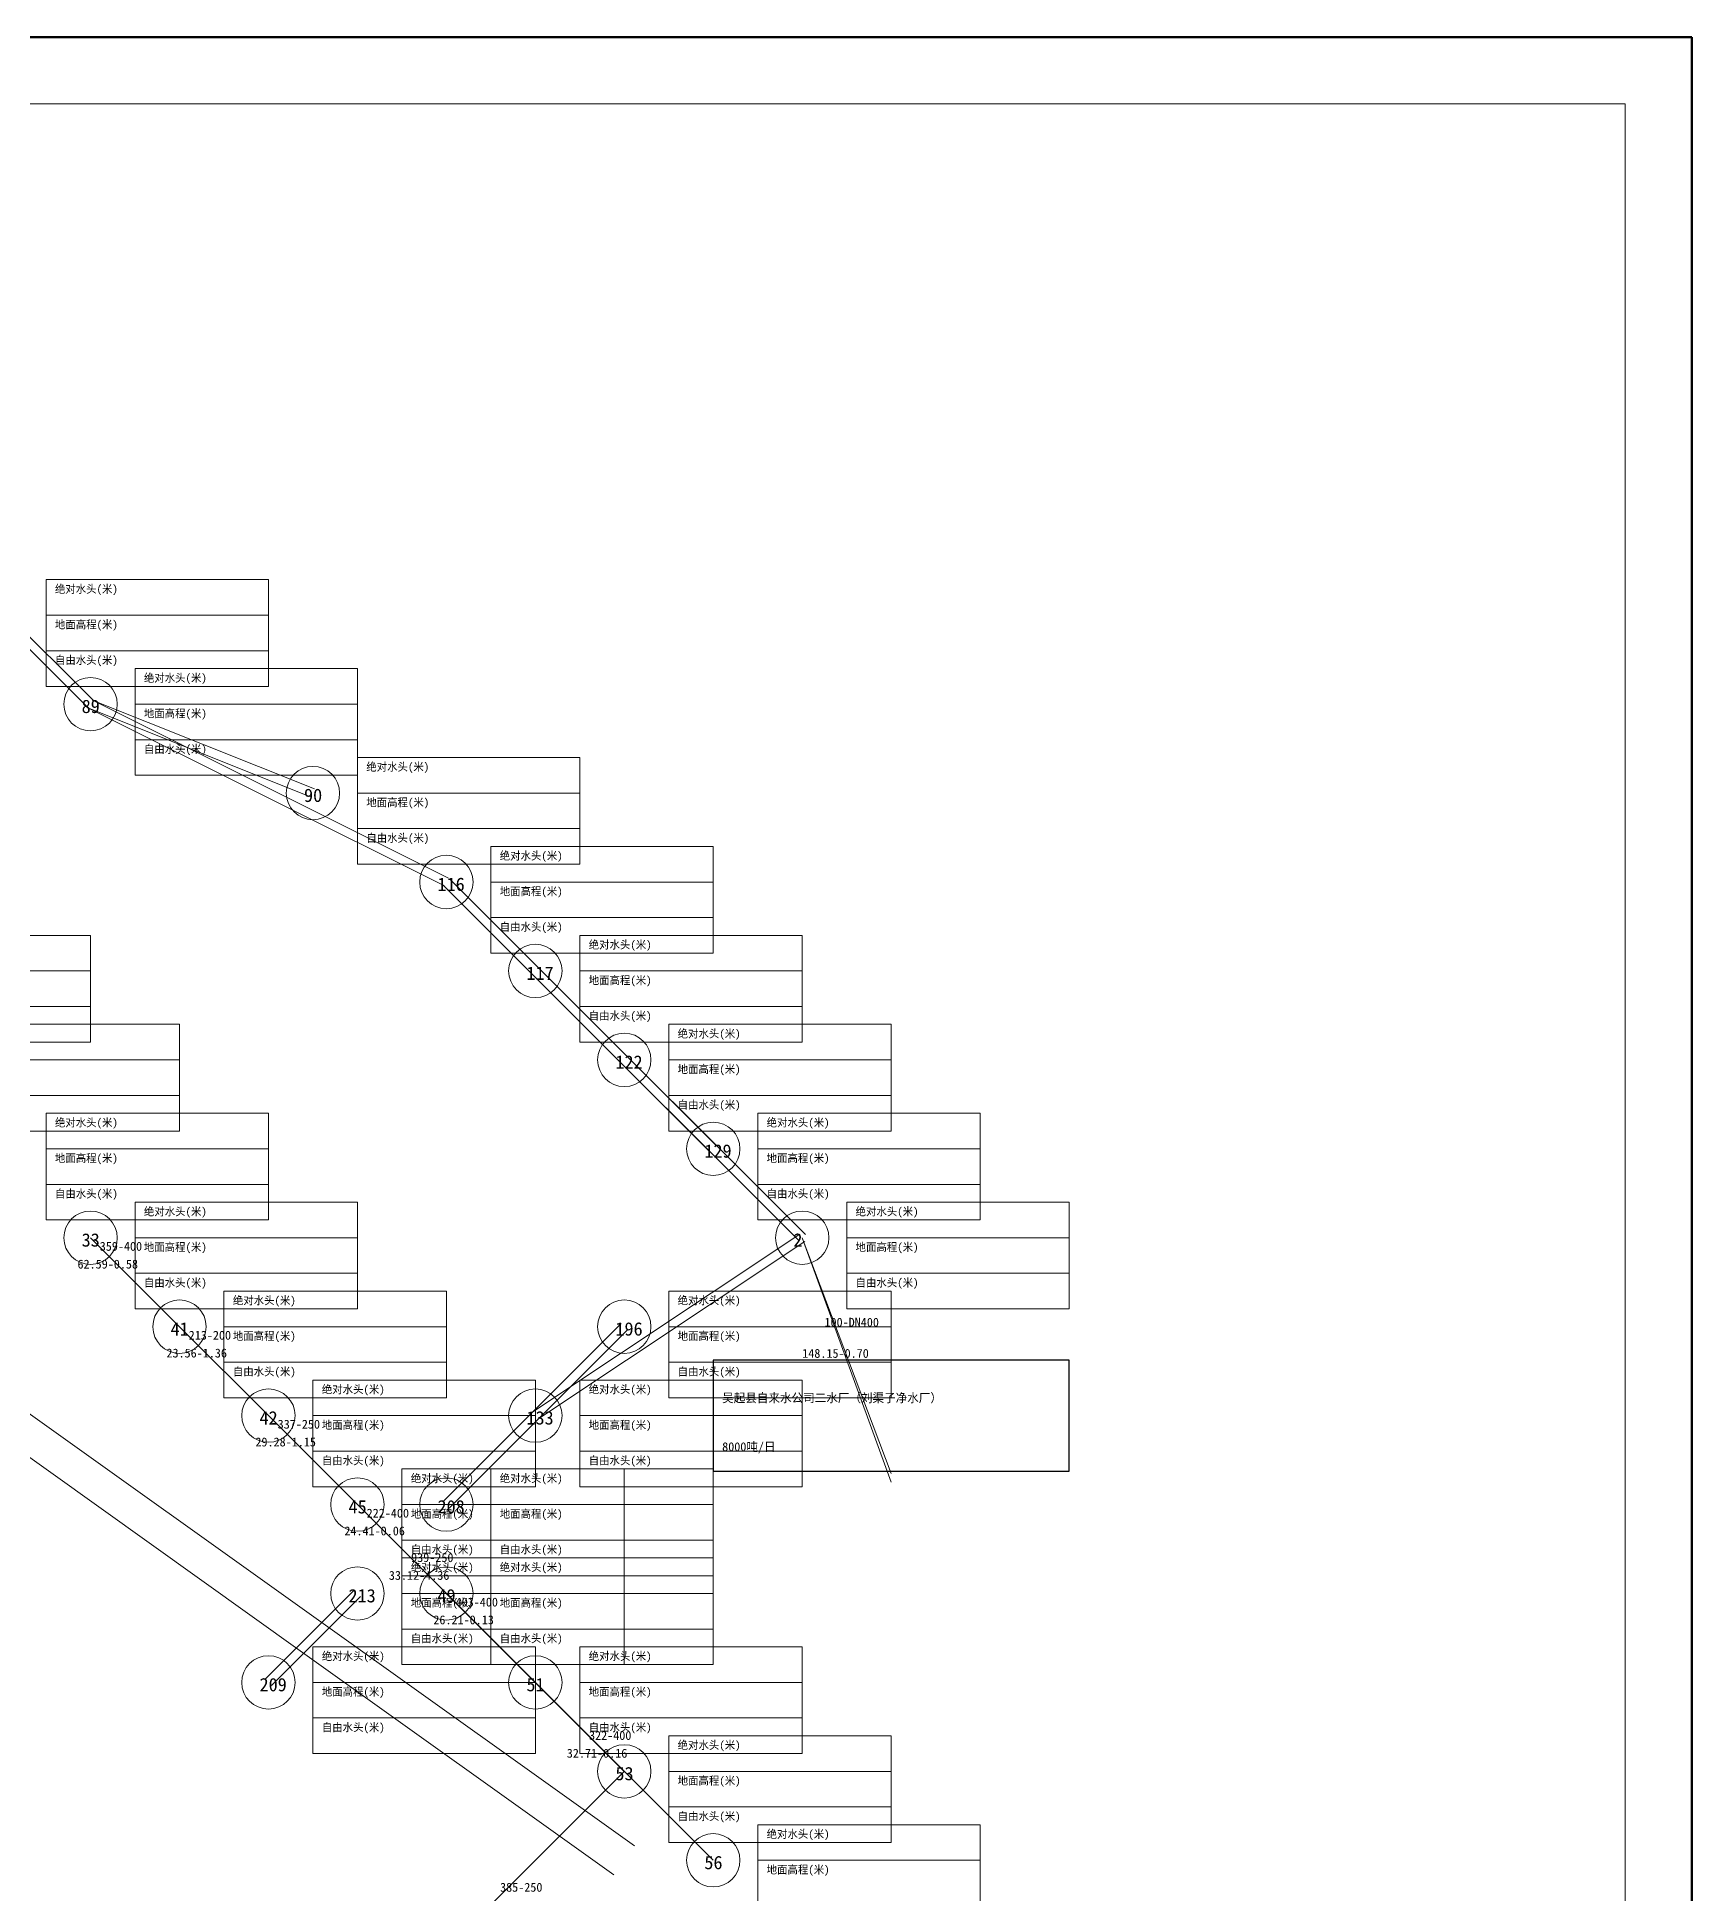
# Model space of a CAD drawing. Header units: millimetres. Extents: x 0 to 1160, y 0 to 810.
# Drawn here: x 788 to 1160, y 392.4 to 810 of the extents above; entities that cross this region are included whole.
import ezdxf

# ---------------------------------------------------------------- set-up
doc = ezdxf.new("R2010")
doc.units = ezdxf.units.MM
for name, color, linetype in [('FRAME', 7, 'Continuous'), ('NODE', 7, 'Continuous'), ('PIPE2', 7, 'Continuous'), ('PIPE3', 7, 'Continuous'), ('PLANT', 7, 'Continuous'), ('RIVER', 7, 'Continuous')]:
    doc.layers.add(name, color=color, linetype=linetype)

msp = doc.modelspace()

# ---------------------------------------------------------------- linework, layer by layer
at = {"layer": 'FRAME', "color": 7, "lineweight": 50}
for p, q in [((1160, 810), (0, 810)), ((1160, 0), (1160, 810))]:
    msp.add_line(p, q, dxfattribs=at)
at = {"layer": 'FRAME', "color": 7, "lineweight": 13}
for p, q in [((1145, 795), (15, 795)), ((1145, 15), (1145, 795))]:
    msp.add_line(p, q, dxfattribs=at)
at = {"layer": 'NODE', "color": 7, "lineweight": 5}
for p, q in [((790, 680), (840, 680)), ((790, 672), (840, 672)), ((810, 660), (860, 660)), ((810, 652), (860, 652)), ((860, 640), (910, 640)), ((860, 632), (910, 632)), ((890, 620), (940, 620)), ((890, 612), (940, 612)), ((750, 600), (800, 600)), ((910, 600), (960, 600)), ((750, 592), (800, 592)), ((910, 592), (960, 592)), ((770, 580), (820, 580)), ((930, 580), (980, 580)), ((770, 572), (820, 572)), ((930, 572), (980, 572)), ((790, 560), (840, 560)), ((950, 560), (1000, 560)), ((790, 552), (840, 552)), ((950, 552), (1000, 552)), ((810, 540), (860, 540)), ((970, 540), (1020, 540)), ((810, 532), (860, 532)), ((970, 532), (1020, 532)), ((830, 520), (880, 520)), ((930, 520), (980, 520)), ((830, 512), (880, 512)), ((930, 512), (980, 512)), ((850, 500), (900, 500)), ((910, 500), (960, 500)), ((850, 492), (900, 492)), ((910, 492), (960, 492)), ((870, 480), (920, 480)), ((890, 480), (940, 480)), ((870, 472), (920, 472)), ((890, 472), (940, 472)), ((870, 460), (920, 460)), ((890, 460), (940, 460)), ((870, 452), (920, 452)), ((890, 452), (940, 452)), ((850, 440), (900, 440)), ((910, 440), (960, 440)), ((850, 432), (900, 432)), ((910, 432), (960, 432)), ((930, 420), (980, 420)), ((930, 412), (980, 412)), ((950, 400), (1000, 400))]:
    msp.add_line(p, q, dxfattribs=at)
at = {"layer": 'NODE', "color": 7, "lineweight": 9}
for points in [[(790, 688), (840, 688), (840, 664), (790, 664), (790, 688)], [(810, 668), (860, 668), (860, 644), (810, 644), (810, 668)], [(860, 648), (910, 648), (910, 624), (860, 624), (860, 648)], [(890, 628), (940, 628), (940, 604), (890, 604), (890, 628)], [(750, 608), (800, 608), (800, 584), (750, 584), (750, 608)], [(910, 608), (960, 608), (960, 584), (910, 584), (910, 608)], [(770, 588), (820, 588), (820, 564), (770, 564), (770, 588)], [(930, 588), (980, 588), (980, 564), (930, 564), (930, 588)], [(790, 568), (840, 568), (840, 544), (790, 544), (790, 568)], [(950, 568), (1000, 568), (1000, 544), (950, 544), (950, 568)], [(810, 548), (860, 548), (860, 524), (810, 524), (810, 548)], [(970, 548), (1020, 548), (1020, 524), (970, 524), (970, 548)], [(830, 528), (880, 528), (880, 504), (830, 504), (830, 528)], [(930, 528), (980, 528), (980, 504), (930, 504), (930, 528)], [(850, 508), (900, 508), (900, 484), (850, 484), (850, 508)], [(910, 508), (960, 508), (960, 484), (910, 484), (910, 508)], [(870, 488), (920, 488), (920, 464), (870, 464), (870, 488)], [(890, 488), (940, 488), (940, 464), (890, 464), (890, 488)], [(870, 468), (920, 468), (920, 444), (870, 444), (870, 468)], [(890, 468), (940, 468), (940, 444), (890, 444), (890, 468)], [(850, 448), (900, 448), (900, 424), (850, 424), (850, 448)], [(910, 448), (960, 448), (960, 424), (910, 424), (910, 448)], [(930, 428), (980, 428), (980, 404), (930, 404), (930, 428)], [(950, 408), (1000, 408), (1000, 384), (950, 384), (950, 408)]]:
    msp.add_lwpolyline(points, dxfattribs=at)
at = {"layer": 'NODE', "color": 7, "lineweight": 13}
for centre in [(800, 660), (850, 640), (880, 620), (900, 600), (920, 580), (940, 560), (800, 540), (960, 540), (820, 520), (920, 520), (840, 500), (900, 500), (860, 480), (880, 480), (860, 460), (880, 460), (840, 440), (900, 440), (920, 420), (940, 400)]:
    msp.add_circle(centre, 6, dxfattribs=at)
at = {"layer": 'PIPE2', "color": 7, "lineweight": 13}
for p, q in [((780.71, 680.71), (800.71, 660.71)), ((779.29, 679.29), (799.29, 659.29)), ((850.37, 640.93), (800.37, 660.93)), ((800.45, 660.89), (880.45, 620.89)), ((799.55, 659.11), (879.55, 619.11)), ((849.63, 639.07), (799.63, 659.07)), ((879.29, 619.29), (899.29, 599.29)), ((880.71, 620.71), (900.71, 600.71)), ((899.29, 599.29), (919.29, 579.29)), ((900.71, 600.71), (920.71, 580.71)), ((920.71, 580.71), (940.71, 560.71)), ((920.71, 580.71), (960.71, 540.71)), ((919.29, 579.29), (939.29, 559.29)), ((919.29, 579.29), (959.29, 539.29)), ((940.71, 560.71), (960.71, 540.71)), ((939.29, 559.29), (959.29, 539.29)), ((899.45, 500.83), (959.45, 540.83)), ((900.55, 499.17), (960.55, 539.17)), ((980, 485), (960, 540)), ((980, 487), (960, 540)), ((879.29, 480.71), (919.29, 520.71)), ((880.71, 479.29), (920.71, 519.29)), ((919.29, 520.71), (899.29, 500.71)), ((920.71, 519.29), (900.71, 499.29)), ((859.29, 460.71), (839.29, 440.71)), ((860.71, 459.29), (840.71, 439.29))]:
    msp.add_line(p, q, dxfattribs=at)
at = {"layer": 'PIPE3', "color": 7, "lineweight": 30}
for p, q in [((800, 540), (820, 520)), ((820, 520), (840, 500)), ((840, 500), (860, 480)), ((840, 500), (920, 420)), ((860, 480), (880, 460)), ((880, 460), (900, 440)), ((900, 440), (940, 400)), ((920, 420), (880, 380))]:
    msp.add_line(p, q, dxfattribs=at)
at = {"layer": 'PLANT', "color": 7, "lineweight": 25}
msp.add_lwpolyline([(940, 487.5), (1020, 487.5), (1020, 512.5), (940, 512.5), (940, 487.5)], dxfattribs=at)
at = {"layer": 'RIVER', "color": 7, "lineweight": 13}
for p, q in [((852.32, 453.25), (782.32, 503.25)), ((847.68, 446.75), (777.68, 496.75)), ((922.32, 403.25), (852.32, 453.25)), ((917.68, 396.75), (847.68, 446.75))]:
    msp.add_line(p, q, dxfattribs=at)

# ---------------------------------------------------------------- texts
for s, height, p in [('绝对水头(米)', 1.8, (792, 685)), ('地面高程(米)', 1.8, (792, 677)), ('自由水头(米)', 1.8, (792, 669)), ('绝对水头(米)', 1.8, (812, 665)), ('89', 3, (798, 658)), ('地面高程(米)', 1.8, (812, 657)), ('自由水头(米)', 1.8, (812, 649)), ('绝对水头(米)', 1.8, (862, 645)), ('90', 3, (848, 638)), ('地面高程(米)', 1.8, (862, 637)), ('自由水头(米)', 1.8, (862, 629)), ('绝对水头(米)', 1.8, (892, 625)), ('116', 3, (878, 618)), ('地面高程(米)', 1.8, (892, 617)), ('自由水头(米)', 1.8, (892, 609)), ('绝对水头(米)', 1.8, (912, 605)), ('117', 3, (898, 598)), ('地面高程(米)', 1.8, (912, 597)), ('自由水头(米)', 1.8, (912, 589)), ('绝对水头(米)', 1.8, (932, 585)), ('122', 3, (918, 578)), ('地面高程(米)', 1.8, (932, 577)), ('自由水头(米)', 1.8, (932, 569)), ('绝对水头(米)', 1.8, (792, 565)), ('绝对水头(米)', 1.8, (952, 565)), ('129', 3, (938, 558)), ('地面高程(米)', 1.8, (792, 557)), ('地面高程(米)', 1.8, (952, 557)), ('自由水头(米)', 1.8, (792, 549)), ('绝对水头(米)', 1.8, (812, 545)), ('自由水头(米)', 1.8, (952, 549)), ('绝对水头(米)', 1.8, (972, 545)), ('33', 3, (798, 538)), ('359-400', 2, (802.07, 537.07)), ('地面高程(米)', 1.8, (812, 537)), ('2', 3, (958, 538)), ('地面高程(米)', 1.8, (972, 537)), ('62.59-0.58', 2, (797.07, 533.07)), ('自由水头(米)', 1.8, (812, 529)), ('自由水头(米)', 1.8, (972, 529)), ('绝对水头(米)', 1.8, (832, 525)), ('绝对水头(米)', 1.8, (932, 525)), ('100-DN400', 2, (965, 520)), ('41', 3, (818, 518)), ('213-200', 2, (822.07, 517.07)), ('地面高程(米)', 1.8, (832, 517)), ('196', 3, (918, 518)), ('地面高程(米)', 1.8, (932, 517)), ('23.56-1.36', 2, (817.07, 513.07)), ('148.15-0.70', 2, (960, 513)), ('自由水头(米)', 1.8, (832, 509)), ('自由水头(米)', 1.8, (932, 509)), ('绝对水头(米)', 1.8, (852, 505)), ('绝对水头(米)', 1.8, (912, 505)), ('吴起县自来水公司二水厂（刘渠子净水厂）', 2, (942, 503)), ('42', 3, (838, 498)), ('337-250', 2, (842.07, 497.07)), ('地面高程(米)', 1.8, (852, 497)), ('133', 3, (898, 498)), ('地面高程(米)', 1.8, (912, 497)), ('29.28-1.15', 2, (837.07, 493.07)), ('8000吨/日', 2, (942, 492)), ('自由水头(米)', 1.8, (852, 489)), ('自由水头(米)', 1.8, (912, 489)), ('绝对水头(米)', 1.8, (872, 485)), ('绝对水头(米)', 1.8, (892, 485)), ('45', 3, (858, 478)), ('208', 3, (878, 478)), ('222-400', 2, (862.07, 477.07)), ('地面高程(米)', 1.8, (872, 477)), ('地面高程(米)', 1.8, (892, 477)), ('24.41-0.06', 2, (857.07, 473.07)), ('939-250', 2, (872.07, 467.07)), ('自由水头(米)', 1.8, (872, 469)), ('自由水头(米)', 1.8, (892, 469)), ('33.12-4.36', 2, (867.07, 463.07)), ('绝对水头(米)', 1.8, (872, 465)), ('绝对水头(米)', 1.8, (892, 465)), ('213', 3, (858, 458)), ('49', 3, (878, 458)), ('地面高程(米)', 1.8, (872, 457)), ('403-400', 2, (882.07, 457.07)), ('地面高程(米)', 1.8, (892, 457)), ('自由水头(米)', 1.8, (872, 449)), ('26.21-0.13', 2, (877.07, 453.07)), ('自由水头(米)', 1.8, (892, 449)), ('绝对水头(米)', 1.8, (852, 445)), ('绝对水头(米)', 1.8, (912, 445)), ('209', 3, (838, 438)), ('地面高程(米)', 1.8, (852, 437)), ('51', 3, (898, 438)), ('地面高程(米)', 1.8, (912, 437)), ('自由水头(米)', 1.8, (852, 429)), ('自由水头(米)', 1.8, (912, 429)), ('322-400', 2, (912.07, 427.07)), ('绝对水头(米)', 1.8, (932, 425)), ('32.71-0.16', 2, (907.07, 423.07)), ('53', 3, (918, 418)), ('地面高程(米)', 1.8, (932, 417)), ('自由水头(米)', 1.8, (932, 409)), ('绝对水头(米)', 1.8, (952, 405)), ('56', 3, (938, 398)), ('地面高程(米)', 1.8, (952, 397)), ('385-250', 2, (892.07, 392.93))]:
    msp.add_text(s, height=height).set_placement(p)

doc.saveas('drawing.dxf')
